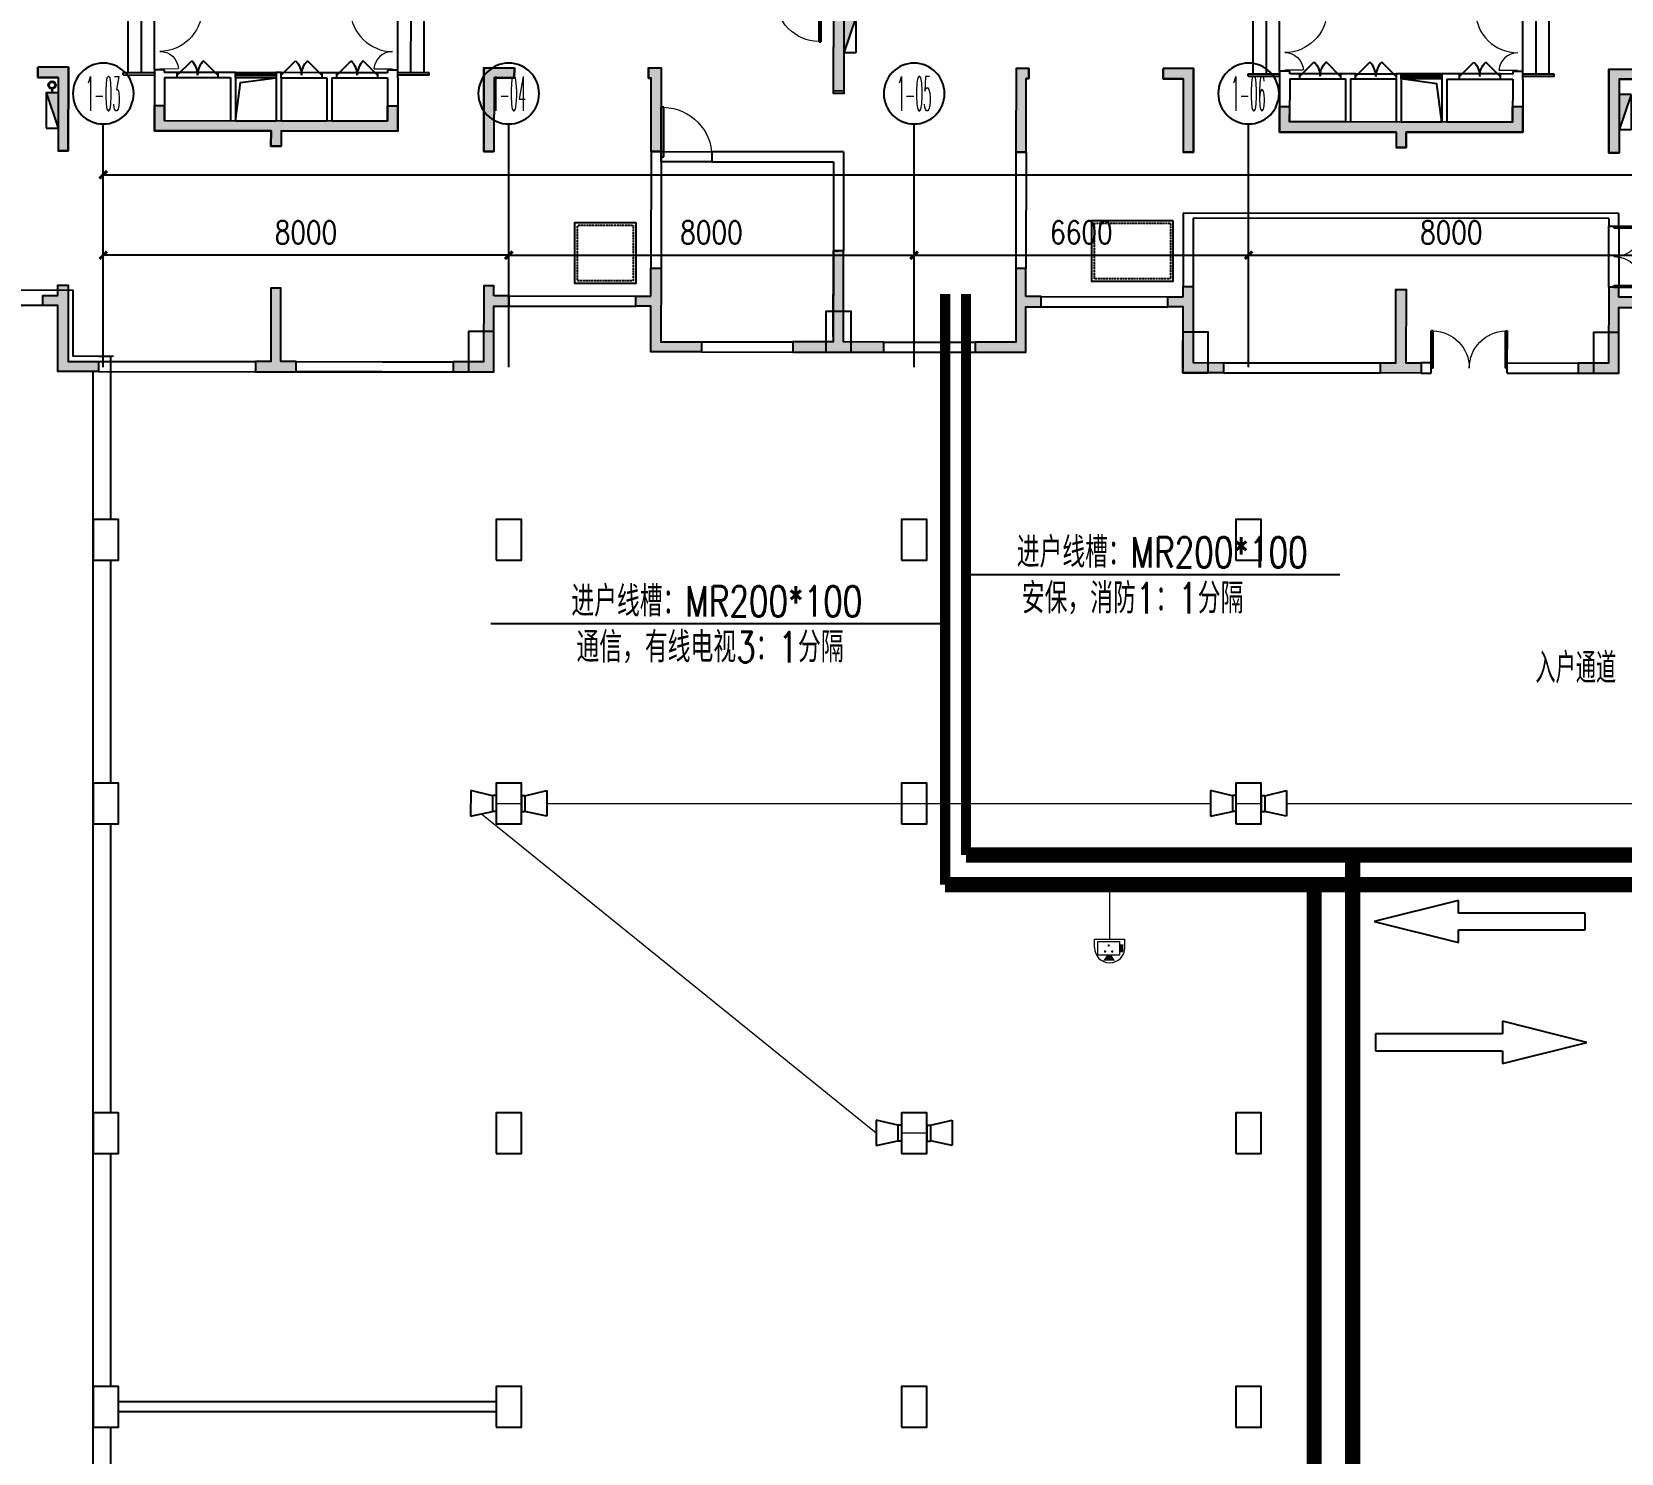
# Model space of a CAD drawing. Extents: x -781653 to 929899, y -295171 to 30012.
# Drawn here: x 198943 to 230306, y -150619 to -122583 of the extents above; entities that cross this region are included whole.
import ezdxf
from ezdxf.enums import TextEntityAlignment as Align

# ---------------------------------------------------------------- set-up
doc = ezdxf.new("R2010")
doc.units = 0
doc.header["$LTSCALE"] = 10
doc.header["$MEASUREMENT"] = 0
for name, pattern in [('BORDER', [1.75, 0.5, -0.25, 0.5, -0.25, 0, -0.25]), ('CENTER', [2, 1.25, -0.25, 0.25, -0.25]), ('DASH', [0.35, 0.25, -0.1]), ('DASHED', [0.75, 0.5, -0.25])]:
    doc.linetypes.add(name, pattern=pattern)
doc.layers.get('0').update_dxf_attribs({"linetype": 'CONTINUOUS'})
doc.layers.get('Defpoints').update_dxf_attribs({"linetype": 'CONTINUOUS'})
for name, color, linetype in [('AXIS', 3, 'CONTINUOUS'), ('AXIS_TEXT', 7, 'CONTINUOUS'), ('COLUMN', 1, 'CONTINUOUS'), ('DOTE', 8, 'CENTER'), ('JPS-X', 1, 'BORDER'), ('JPS-XHS', 7, 'CONTINUOUS'), ('LVTRY', 6, 'CONTINUOUS'), ('PUB_DIM', 3, 'CONTINUOUS'), ('RD-equip', 3, 'CONTINUOUS'), ('RD-text', 4, 'CONTINUOUS'), ('solid', 252, 'CONTINUOUS'), ('STAIR', 9, 'CONTINUOUS'), ('TEXT', 7, 'CONTINUOUS'), ('wall', 8, 'CONTINUOUS'), ('wall-jg', 7, 'CONTINUOUS'), ('WINDOW', 4, 'CONTINUOUS'), ('结构墙', 1, 'CONTINUOUS'), ('行车方向', 4, 'CONTINUOUS'), ('行车线', 207, 'CONTINUOUS')]:
    doc.layers.add(name, color=color, linetype=linetype)
doc.layers.add('RD-line', color=2, linetype='CONTINUOUS', lineweight=0)
doc.layers.get('DOTE').off()
doc.styles.add('_TCH_AXIS', font='COMPLEX', dxfattribs={"bigfont": 'GBCBIG'})
doc.styles.add('_TEL_DIM', font='SIMPLEX', dxfattribs={"width": 0.8, "height": 3.5, "bigfont": 'HZTXT'})
doc.styles.add('COMPLEX', font='COMPLEX')
doc.styles.add('DIM_FONT', font='SIMPLEX', dxfattribs={"width": 0.8, "bigfont": 'HZTXT'})
doc.styles.add('FS2', font='tjromans.shx', dxfattribs={"width": 0.8, "bigfont": 'tjhztxt.shx'})
doc.linetypes.add('BRA', pattern='A,2.8,-0.1,["B",_TEL_DIM,S=0.07,R=0,X=0,Y=-0.12],-0.25', length=3.15)
doc.dimstyles.new('DIMN300', dxfattribs={"dimscale": 3, "dimtxt": 300, "dimasz": 100, "dimexe": 250, "dimexo": 300, "dimgap": 150, "dimtad": 1, "dimdec": 0, "dimzin": 0, "dimdsep": 46, "dimtxsty": 'DIM_FONT', "dimblk": 'ARCHTICK', "dimcen": 0.09, "dimclrt": 7, "dimazin": 2, "dimtfac": 1, "dimtdec": 0, "dimtix": 1, "dimtmove": 2, "dimatfit": 3, "dimfxl": 0, "dimtolj": 1, "dimtzin": 0, "dimarcsym": 0})

# ---------------------------------------------------------------- blocks, each defined once
blk = doc.blocks.new('DXHS')
at = {"layer": 'JPS-XHS'}
blk.add_hatch(color=256, dxfattribs=at).paths.add_polyline_path([(-350, 240), (-350, 0), (350, 0)])
at = {"layer": 'JPS-XHS', "linetype": 'Continuous'}
for p, q in [((-350, 240), (-350, 0)), ((-350, 240), (350, 240)), ((-350, 0), (350, 0)), ((350, 240), (350, 0))]:
    blk.add_line(p, q, dxfattribs=at)
at = {"layer": 'JPS-XHS'}
blk.add_line((-350, 240), (350, 0), dxfattribs=at)
blk = doc.blocks.new('FF')
at = {"linetype": 'Continuous'}
for radius in [75, 60]:
    blk.add_circle((0, 0), radius, dxfattribs=at)
blk = doc.blocks.new('$DorLib2D$00000116')
at = {"color": 0}
for p, q in [((-0.5, 0), (-0.146, 0.354)), ((0.5, 0), (0.146, 0.354))]:
    blk.add_line(p, q, dxfattribs=at)
for centre, start, end in [((-0.5, 0), 0, 45), ((0.5, 0), 135, 180)]:
    blk.add_arc(centre, 0.5, start, end, dxfattribs=at)
blk = doc.blocks.new('$WINLIB2D$00000001')
for p, q in [((-0.5, 0.5), (0.5, 0.5)), ((-0.5, 0.5), (-0.5, -0.5)), ((0.5, -0.5), (0.5, 0.5)), ((0.5, 0.167), (-0.5, 0.167)), ((0.5, -0.167), (-0.5, -0.167)), ((-0.5, -0.5), (0.5, -0.5))]:
    blk.add_line(p, q)
blk = doc.blocks.new('$DorLib2D$00000002')
for p, q in [((-0.5, 0), (-0.5, 0.4875)), ((-0.475, 0.4875), (-0.5, 0.4875)), ((-0.475, 0), (-0.475, 0.4875)), ((0.475, 0), (0.475, 0.4875)), ((0.475, 0.4875), (0.5, 0.4875)), ((0.5, 0), (0.5, 0.4875)), ((-0.5, 0), (-0.475, 0)), ((0.5, 0), (0.475, 0))]:
    blk.add_line(p, q)
at = {"lineweight": 13}
for centre, start, end in [((-0.4875, 0), 0, 88.53072), ((0.4875, 0), 91.46928, 180)]:
    blk.add_arc(centre, 0.4875, start, end, dxfattribs=at)
blk = doc.blocks.new('$DorLib2D$00000025')
at = {"const_width": 0.02}
for points in [[(0.481, -0.001), (0.481, 0.691)], [(-0.481, 0.001), (-0.481, 0.308)]]:
    blk.add_lwpolyline(points, dxfattribs=at)
at = {"lineweight": 13}
for centre, radius, start, end in [((0.505, -0.002), 0.699, 91.9397, 179.7238), ((-0.501, 0.003), 0.307, 359.7899, 85.7508)]:
    blk.add_arc(centre, radius, start, end, dxfattribs=at)
blk = doc.blocks.new('$DorLib2D$00000001')
for p, q in [((0.45, 0.975), (0.5, 0.975)), ((0.45, 0), (0.45, 0.975)), ((0.5, 0), (0.5, 0.975)), ((0.5, 0), (0.45, 0))]:
    blk.add_line(p, q)
at = {"lineweight": 13}
blk.add_arc((0.475, 0), 0.975, 91.4693, 180, dxfattribs=at)
blk = doc.blocks.new('A$C6717307E')
at = {"layer": 'solid'}
for points in [[(21950, 7850), (22650, 7850), (22650, 7650), (22400, 7650), (22400, 5900), (22200, 5900), (22200, 7650), (21950, 7650)], [(6900, 6150), (6900, 4700), (7100, 4700), (7100, 6350), (6500, 6350), (6500, 6150)], [(15300, 4700), (15500, 4700), (15500, 6150), (15900, 6150), (15900, 6350), (15300, 6350)], [(18800, 6350), (18550, 6350), (18550, 6150), (18600, 6150), (18600, 4700), (18800, 4700)], [(25800, 4700), (26000, 4700), (26000, 6150), (26050, 6150), (26050, 6350), (25800, 6350)], [(29300, 6350), (28700, 6350), (28700, 6150), (29100, 6150), (29100, 4700), (29300, 4700)], [(37700, 6150), (38100, 6150), (38100, 6350), (37500, 6350), (37500, 4700), (37700, 4700)], [(9000, 5300), (9000, 5600), (8800, 5600), (8800, 5100), (11100, 5100), (11100, 4800), (11300, 4800), (11300, 5100), (13600, 5100), (13600, 5600), (13400, 5600), (13400, 5300)], [(31200, 5300), (31200, 5600), (31000, 5600), (31000, 5100), (33300, 5100), (33300, 4800), (33500, 4800), (33500, 5100), (35800, 5100), (35800, 5600), (35600, 5600), (35600, 5300)]]:
    blk.add_hatch(color=8, dxfattribs=at).paths.add_polyline_path(points)
at = {"layer": 'JPS-X', "color": 8, "const_width": 50}
blk.add_lwpolyline([(6780, 5925), (6780, 5850)], dxfattribs=at)
at = {"layer": 'LVTRY', "color": 8}
for points in [[(10400, 5300), (10498, 6056), (11200, 6150)], [(34200, 5300), (34102, 6056), (33400, 6150)]]:
    blk.add_lwpolyline(points, dxfattribs=at)
at = {"layer": 'STAIR', "color": 8}
for p, q in [((8280, 6250), (8280, 7500)), ((8540, 6250), (8540, 7500)), ((8800, 6300), (8800, 7500)), ((13600, 6300), (13600, 7500)), ((13860, 6250), (13860, 7500)), ((14120, 6250), (14120, 7500)), ((30480, 6250), (30480, 7500)), ((30740, 6250), (30740, 7500)), ((31000, 6300), (31000, 7500)), ((35800, 6300), (35800, 7500)), ((36060, 6250), (36060, 7500)), ((36320, 6250), (36320, 7500)), ((8180, 6250), (8800, 6250)), ((8180, 6200), (8180, 6250)), ((8180, 6200), (8800, 6200)), ((10050, 6250), (9250, 6250)), ((9250, 6150), (10050, 6150)), ((12100, 6250), (11300, 6250)), ((11300, 6150), (12100, 6150)), ((13200, 6250), (12400, 6250)), ((12400, 6150), (13200, 6150)), ((14220, 6250), (13600, 6250)), ((14220, 6200), (13600, 6200)), ((14220, 6200), (14220, 6250)), ((30380, 6250), (31000, 6250)), ((30380, 6200), (30380, 6250)), ((30380, 6200), (31000, 6200)), ((32200, 6250), (31400, 6250)), ((31400, 6150), (32200, 6150)), ((32500, 6250), (33300, 6250)), ((32500, 6150), (33300, 6150)), ((35350, 6250), (34550, 6250)), ((34550, 6150), (35350, 6150)), ((36420, 6250), (35800, 6250)), ((36420, 6200), (35800, 6200)), ((36420, 6200), (36420, 6250)), ((18800, 4700), (19800, 4700)), ((19800, 4500), (18800, 4500)), ((37500, 2050), (37500, 3250)), ((37700, 3250), (37700, 2050))]:
    blk.add_line(p, q, dxfattribs=at)
for points in [[(18300, 3300), (18300, 2100), (17100, 2100), (17100, 3300)], [(28900, 3350), (28900, 2150), (27300, 2150), (27300, 3350)]]:
    blk.add_lwpolyline(points, close=True, dxfattribs=at)
at = {"layer": 'STAIR', "color": 8, "linetype": 'DASH'}
for points in [[(18250, 3250), (18250, 2150), (17150, 2150), (17150, 3250)], [(28850, 3300), (28850, 2200), (27350, 2200), (27350, 3300)]]:
    blk.add_lwpolyline(points, close=True, dxfattribs=at)
at = {"layer": 'wall', "color": 8}
for p, q in [((9000, 6300), (8800, 6300)), ((8800, 6300), (8800, 6150)), ((9000, 6250), (9000, 6300)), ((13600, 6300), (13400, 6300)), ((13400, 6300), (13400, 6250)), ((13600, 6150), (13600, 6300)), ((31200, 6300), (31000, 6300)), ((31000, 6300), (31000, 6150)), ((31200, 6250), (31200, 6300)), ((35800, 6300), (35600, 6300)), ((35600, 6300), (35600, 6250)), ((35800, 6150), (35800, 6300)), ((8800, 6150), (8800, 5100)), ((9250, 6250), (9000, 6250)), ((9000, 6150), (9000, 5300)), ((9000, 6150), (9250, 6150)), ((9250, 6150), (9250, 6250)), ((10400, 6250), (10050, 6250)), ((10050, 6250), (10050, 6150)), ((10050, 6150), (10300, 6150)), ((10300, 6150), (10300, 5300)), ((10400, 6150), (10400, 6250)), ((10400, 6150), (10400, 5300)), ((11300, 6250), (11200, 6250)), ((11200, 6250), (11200, 6150)), ((11200, 6150), (11200, 5300)), ((11300, 6150), (11300, 6250)), ((11300, 6150), (11300, 5300)), ((12300, 6250), (12100, 6250)), ((12100, 6250), (12100, 6150)), ((12100, 6150), (12200, 6150)), ((12200, 6150), (12200, 5300)), ((12400, 6250), (12300, 6250)), ((12300, 6150), (12300, 5300)), ((12300, 6150), (12400, 6150)), ((12400, 6150), (12400, 6250)), ((13400, 6250), (13200, 6250)), ((13200, 6250), (13200, 6150)), ((13200, 6150), (13400, 6150)), ((13400, 6150), (13400, 5300)), ((13600, 6150), (13600, 5100)), ((31000, 6150), (31000, 5100)), ((31400, 6250), (31200, 6250)), ((31200, 6150), (31400, 6150)), ((31200, 6150), (31200, 5300)), ((31400, 6150), (31400, 6250)), ((32300, 6250), (32200, 6250)), ((32200, 6250), (32200, 6150)), ((32200, 6150), (32300, 6150)), ((32500, 6250), (32300, 6250)), ((32300, 6150), (32300, 5300)), ((32400, 6150), (32400, 5300)), ((32400, 6150), (32500, 6150)), ((32500, 6150), (32500, 6250)), ((33400, 6250), (33300, 6250)), ((33300, 6250), (33300, 6150)), ((33300, 6150), (33300, 5300)), ((33400, 6150), (33400, 6250)), ((33400, 6150), (33400, 5300)), ((34550, 6250), (34200, 6250)), ((34200, 6250), (34200, 6150)), ((34200, 6150), (34200, 5300)), ((34300, 6150), (34550, 6150)), ((34300, 6150), (34300, 5300)), ((34550, 6150), (34550, 6250)), ((35600, 6250), (35350, 6250)), ((35350, 6250), (35350, 6150)), ((35350, 6150), (35600, 6150)), ((35600, 6150), (35600, 5300)), ((35800, 6150), (35800, 5100)), ((8800, 5100), (10400, 5100)), ((9000, 5300), (10300, 5300)), ((10400, 5300), (11200, 5300)), ((10400, 5100), (11100, 5100)), ((11100, 5100), (11100, 4800)), ((11200, 5300), (11200, 5300)), ((11300, 5300), (12200, 5300)), ((11300, 5100), (12300, 5100)), ((11300, 5100), (11300, 4800)), ((11300, 5100), (11300, 5100)), ((12300, 5300), (13400, 5300)), ((12300, 5100), (13600, 5100)), ((32300, 5100), (31000, 5100)), ((32300, 5300), (31200, 5300)), ((33300, 5100), (32300, 5100)), ((33300, 5300), (32400, 5300)), ((33300, 5100), (33300, 4800)), ((33300, 5100), (33300, 5100)), ((34200, 5300), (33400, 5300)), ((33400, 5300), (33400, 5300)), ((34200, 5100), (33500, 5100)), ((33500, 5100), (33500, 4800)), ((35800, 5100), (34200, 5100)), ((35600, 5300), (34300, 5300)), ((11300, 4800), (11100, 4800)), ((33500, 4800), (33300, 4800)), ((18600, 4700), (18600, 2400)), ((18800, 4700), (18600, 4700)), ((18800, 4700), (18800, 2400)), ((18800, 4500), (18800, 4700)), ((22400, 4700), (19800, 4700)), ((19800, 4700), (19800, 4500)), ((19800, 4500), (22200, 4500)), ((22200, 4500), (22200, 2750)), ((22400, 4700), (22400, 2750)), ((25800, 4700), (25800, 2400)), ((26000, 4700), (25800, 4700)), ((26000, 4700), (26000, 2400)), ((37700, 3500), (29100, 3500)), ((29100, 3500), (29100, 2050)), ((37700, 3250), (37700, 3500)), ((37500, 3400), (29300, 3400)), ((29300, 3400), (29300, 2050)), ((37500, 3400), (37500, 3250)), ((37500, 3250), (37700, 3250)), ((22400, 2750), (22200, 2750))]:
    blk.add_line(p, q, dxfattribs=at)
at = {"layer": 'wall-jg', "color": 8}
for p, q in [((7100, 6350), (6500, 6350)), ((6500, 6150), (6500, 6350)), ((7100, 6350), (7100, 4700)), ((15300, 6350), (15900, 6350)), ((15300, 6350), (15300, 4700)), ((15900, 6150), (15900, 6350)), ((18550, 6350), (18800, 6350)), ((18550, 6350), (18550, 6150)), ((18800, 6350), (18800, 4700)), ((25800, 6350), (25800, 4700)), ((26050, 6350), (25800, 6350)), ((26050, 6350), (26050, 6150)), ((28700, 6150), (28700, 6350)), ((29300, 6350), (28700, 6350)), ((29300, 6350), (29300, 4700)), ((37500, 6350), (37500, 4700)), ((37500, 6350), (38100, 6350)), ((6900, 6150), (6500, 6150)), ((6900, 6150), (6900, 4700)), ((15500, 6150), (15500, 4700)), ((15500, 6150), (15900, 6150)), ((18550, 6150), (18600, 6150)), ((18600, 4700), (18600, 6150)), ((26050, 6150), (26000, 6150)), ((26000, 4700), (26000, 6150)), ((29100, 6150), (28700, 6150)), ((29100, 6150), (29100, 4700)), ((37700, 6150), (38100, 6150)), ((37700, 6150), (37700, 4700)), ((8800, 5600), (9000, 5600)), ((8800, 5100), (8800, 5600)), ((9000, 5300), (9000, 5600)), ((13400, 5600), (13600, 5600)), ((13400, 5300), (13400, 5600)), ((13600, 5100), (13600, 5600)), ((31200, 5600), (31000, 5600)), ((31000, 5100), (31000, 5600)), ((31200, 5300), (31200, 5600)), ((35600, 5300), (35600, 5600)), ((35800, 5600), (35600, 5600)), ((35800, 5100), (35800, 5600)), ((11100, 5100), (8800, 5100)), ((9000, 5300), (13400, 5300)), ((11100, 5100), (11100, 4800)), ((11300, 5100), (11300, 4800)), ((11300, 5100), (13600, 5100)), ((33300, 5100), (31000, 5100)), ((35600, 5300), (31200, 5300)), ((33300, 5100), (33300, 4800)), ((33500, 5100), (33500, 4800)), ((33500, 5100), (35800, 5100)), ((11100, 4800), (11300, 4800)), ((33500, 4800), (33300, 4800)), ((7100, 4700), (6900, 4700)), ((15300, 4700), (15500, 4700)), ((18600, 4700), (18800, 4700)), ((26000, 4700), (25800, 4700)), ((29300, 4700), (29100, 4700)), ((37500, 4700), (37700, 4700)), ((22200, 2750), (22300, 2750)), ((22200, 1050), (22200, 2750)), ((22400, 2750), (22300, 2750)), ((22400, 1050), (22400, 2750))]:
    blk.add_line(p, q, dxfattribs=at)
blk.add_lwpolyline([(21950, 7850), (22650, 7850), (22650, 7650), (22400, 7650), (22400, 5900), (22200, 5900), (22200, 7650), (21950, 7650), (21950, 7850)], dxfattribs=at)
at = {"layer": 'JPS-X', "color": 8, "rotation": 270}
blk.add_blockref('FF', (6780, 6000), dxfattribs=at)
at = {"layer": 'JPS-XHS', "color": 8, "rotation": 270}
for p in [(22400, 7000), (37700, 5500)]:
    blk.add_blockref('DXHS', p, dxfattribs=at)
at = {"layer": 'JPS-XHS', "color": 8, "xscale": -1, "rotation": 90}
blk.add_blockref('DXHS', (6900, 5500), dxfattribs=at)
at = {"layer": 'WINDOW', "color": 8}
for name, p, xscale, yscale, zscale, rotation in [('$DorLib2D$00000001', (21500, 7750), -899.9999999999797, 900, -900, 179.9885408439812), ('$DorLib2D$00000025', (8900, 6900), -1199.999999999999, 1199.999999999999, -1200, 270), ('$DorLib2D$00000025', (13500, 6900), 1199.999999999999, 1199.999999999999, -1200, 90), ('$DorLib2D$00000025', (31100, 6900), -1199.999999999999, 1199.999999999999, -1200, 270), ('$DorLib2D$00000025', (35700, 6900), 1199.999999999999, 1199.999999999999, -1200, 90), ('$DorLib2D$00000116', (9650, 6200), 800, 800, 800, 359.9999999999974), ('$DorLib2D$00000116', (34950, 6200), -799.9999999999999, 799.9999999999999, 800, 2.086443871040067e-12), ('$WINLIB2D$00000001', (10800, 6200), -799.9999999999999, 99.99999999999999, 800, 179.9999999999999), ('$WINLIB2D$00000001', (33800, 6200), 799.9999999999999, 99.99999999999999, 800, 179.9999999999999), ('$DorLib2D$00000002', (37600, 2650), -1199.999999999999, 1199.999999999999, -1200, 270)]:
    blk.add_blockref(name, p, dxfattribs=dict(at, xscale=xscale, yscale=yscale, zscale=zscale, rotation=rotation))
for name, p, xscale, yscale, zscale in [('$DorLib2D$00000116', (11700, 6200), -799.9999999999999, 799.9999999999999, -800), ('$DorLib2D$00000116', (12800, 6200), 799.9999999999999, 799.9999999999999, 800), ('$DorLib2D$00000116', (31800, 6200), -799.9999999999999, 799.9999999999999, 800), ('$DorLib2D$00000116', (32900, 6200), 799.9999999999999, 799.9999999999999, -800), ('$DorLib2D$00000001', (19300, 4600), -1000.000000000001, 1000.000000000001, -1000)]:
    blk.add_blockref(name, p, dxfattribs=dict(at, xscale=xscale, yscale=yscale, zscale=zscale))
blk = doc.blocks.new('A$C3EFE3735')
at = {"layer": 'solid'}
h = blk.add_hatch(color=256, dxfattribs=at)
h.paths.add_polyline_path([(22300, 7500), (21950, 7500), (21950, 7400), (22300, 7400)])
h.paths.add_polyline_path([(22650, 7500), (22300, 7500), (22300, 7400), (22650, 7400)])
h.paths.add_polyline_path([(22650, 7400), (22300, 7400), (22300, 5900), (22400, 5900), (22400, 7300), (22650, 7300)])
h.paths.add_polyline_path([(22300, 7400), (21950, 7400), (21950, 7300), (22200, 7300), (22200, 5900), (22300, 5900)])
h.paths.add_polyline_path([(22400, 5900), (22300, 5900), (22300, 5500), (22400, 5500)])
h.paths.add_polyline_path([(22300, 5900), (22200, 5900), (22200, 5500), (22300, 5500)])
for points in [[(6900, 5800), (6900, 4350), (7100, 4350), (7100, 6000), (6500, 6000), (6500, 5800)], [(15300, 4350), (15500, 4350), (15500, 5800), (15900, 5800), (15900, 6000), (15300, 6000)], [(18800, 6000), (18550, 6000), (18550, 5800), (18600, 5800), (18600, 4350), (18800, 4350)], [(25800, 6000), (26050, 6000), (26050, 5800), (26000, 5800), (26000, 4350), (25800, 4350)], [(29300, 4350), (29100, 4350), (29100, 5800), (28700, 5800), (28700, 6000), (29300, 6000)], [(37700, 5800), (37700, 4350), (37500, 4350), (37500, 6000), (38100, 6000), (38100, 5800)], [(9000, 4950), (9000, 5250), (8800, 5250), (8800, 4750), (11100, 4750), (11100, 4450), (11300, 4450), (11300, 4750), (13600, 4750), (13600, 5250), (13400, 5250), (13400, 4950)], [(35600, 4950), (35600, 5250), (35800, 5250), (35800, 4750), (33500, 4750), (33500, 4450), (33300, 4450), (33300, 4750), (31000, 4750), (31000, 5250), (31200, 5250), (31200, 4950)], [(22400, 600), (23200, 600), (23200, 400), (21400, 400), (21400, 600), (22200, 600), (22200, 2400), (22400, 2400)], [(18600, 1300), (18600, 400), (19600, 400), (19600, 600), (18800, 600), (18800, 2050), (18600, 2050), (18600, 1500), (18300, 1500), (18300, 1300)], [(26000, 1300), (26000, 400), (25000, 400), (25000, 600), (25800, 600), (25800, 2050), (26000, 2050), (26000, 1500), (26300, 1500), (26300, 1300)], [(7100, 1700), (6900, 1700), (6900, 1500), (6600, 1500), (6600, 1300), (6900, 1300), (6900, 0), (7700, 0), (7700, 200), (7100, 200)], [(11600, 0), (11600, 200), (11300, 200), (11300, 1650), (11100, 1650), (11100, 200), (10800, 200), (10800, 0)], [(15300, 200), (14700, 200), (14700, 0), (15500, 0), (15500, 1300), (15800, 1300), (15800, 1500), (15500, 1500), (15500, 1700), (15300, 1700)], [(29300, 200), (29900, 200), (29900, 0), (29100, 0), (29100, 1300), (28800, 1300), (28800, 1500), (29100, 1500), (29100, 1700), (29300, 1700)], [(33000, 0), (33000, 200), (33300, 200), (33300, 1650), (33500, 1650), (33500, 200), (33800, 200), (33800, 0)], [(37500, 1700), (37700, 1700), (37700, 1500), (38000, 1500), (38000, 1300), (37700, 1300), (37700, 0), (36900, 0), (36900, 200), (37500, 200)]]:
    blk.add_hatch(color=256, dxfattribs=at).paths.add_polyline_path(points)
at = {"layer": 'wall-jg'}
for points in [[(21950, 7500), (22650, 7500), (22650, 7300), (22400, 7300), (22400, 5500), (22200, 5500), (22200, 7300), (21950, 7300), (21950, 7500)], [(18800, 4350), (18600, 4350), (18600, 5800), (18550, 5800), (18550, 6000), (18800, 6000), (18800, 4350)], [(25800, 4350), (26000, 4350), (26000, 5800), (26050, 5800), (26050, 6000), (25800, 6000), (25800, 4350)], [(13400, 5250), (13600, 5250), (13600, 4750), (11300, 4750), (11300, 4450), (11100, 4450), (11100, 4750), (8800, 4750), (8800, 5250), (9000, 5250), (9000, 4950), (13400, 4950), (13400, 5250)], [(31200, 5250), (31000, 5250), (31000, 4750), (33300, 4750), (33300, 4450), (33500, 4450), (33500, 4750), (35800, 4750), (35800, 5250), (35600, 5250), (35600, 4950), (31200, 4950), (31200, 5250)], [(18600, 1500), (18600, 2050), (18800, 2050), (18800, 600), (19600, 600), (19600, 400), (18600, 400), (18600, 1300), (18300, 1300), (18300, 1500), (18600, 1500)], [(26000, 1500), (26000, 2050), (25800, 2050), (25800, 600), (25000, 600), (25000, 400), (26000, 400), (26000, 1300), (26300, 1300), (26300, 1500), (26000, 1500)], [(6900, 1500), (6900, 1700), (7100, 1700), (7100, 200), (7700, 200), (7700, 0), (6900, 0), (6900, 1300), (6600, 1300), (6600, 1500), (6900, 1500)], [(11600, 200), (11300, 200), (11300, 1650), (11100, 1650), (11100, 200), (10800, 200), (10800, 0), (11600, 0), (11600, 200)], [(15500, 1500), (15500, 1700), (15300, 1700), (15300, 200), (14700, 200), (14700, 0), (15500, 0), (15500, 1300), (15800, 1300), (15800, 1500), (15500, 1500)], [(29100, 1500), (29100, 1700), (29300, 1700), (29300, 200), (29900, 200), (29900, 0), (29100, 0), (29100, 1300), (28800, 1300), (28800, 1500), (29100, 1500)], [(33000, 200), (33300, 200), (33300, 1650), (33500, 1650), (33500, 200), (33800, 200), (33800, 0), (33000, 0), (33000, 200)], [(37700, 1500), (37700, 1700), (37500, 1700), (37500, 200), (36900, 200), (36900, 0), (37700, 0), (37700, 1300), (38000, 1300), (38000, 1500), (37700, 1500)]]:
    blk.add_lwpolyline(points, dxfattribs=at)
for points in [[(6500, 6000), (6500, 5800), (6900, 5800), (6900, 4350), (7100, 4350), (7100, 6000)], [(15900, 6000), (15900, 5800), (15500, 5800), (15500, 4350), (15300, 4350), (15300, 6000)], [(28700, 6000), (28700, 5800), (29100, 5800), (29100, 4350), (29300, 4350), (29300, 6000)], [(38100, 6000), (38100, 5800), (37700, 5800), (37700, 4350), (37500, 4350), (37500, 6000)], [(21400, 600), (21400, 400), (23200, 400), (23200, 600), (22400, 600), (22400, 2400), (22200, 2400), (22200, 600)]]:
    blk.add_lwpolyline(points, close=True, dxfattribs=at)
blk = doc.blocks.new('A$C1C157CE4')
at = {"layer": '行车线', "linetype": 'DASH', "ltscale": 3000}
for points in [[(4167, 2967), (1667, 2967), (1667, 3217), (0, 2800), (1667, 2383), (1667, 2633), (4167, 2633)], [(2531, 833), (2531, 583), (31, 583), (31, 250), (2531, 250), (2531, 0), (4198, 417)]]:
    blk.add_lwpolyline(points, close=True, dxfattribs=at)
blk = doc.blocks.new('A$C0FE76EBE')
at = {"layer": 'COLUMN'}
for points in [[(-212581, 57252), (-212081, 57252), (-212081, 58052), (-212581, 58052)], [(-219632, 56860), (-219132, 56860), (-219132, 57660), (-219632, 57660)], [(-205532, 56845), (-205032, 56845), (-205032, 57645), (-205532, 57645)], [(-197432, 56837), (-196932, 56837), (-196932, 57637), (-197432, 57637)], [(-227037, 53147), (-226537, 53147), (-226537, 53947), (-227037, 53947)], [(-219087, 53147), (-218587, 53147), (-218587, 53947), (-219087, 53947)], [(-211087, 53147), (-210587, 53147), (-210587, 53947), (-211087, 53947)], [(-204487, 53147), (-203987, 53147), (-203987, 53947), (-204487, 53947)], [(-227037, 47947), (-226537, 47947), (-226537, 48747), (-227037, 48747)], [(-219087, 47947), (-218587, 47947), (-218587, 48747), (-219087, 48747)], [(-211087, 47947), (-210587, 47947), (-210587, 48747), (-211087, 48747)], [(-204487, 47947), (-203987, 47947), (-203987, 48747), (-204487, 48747)], [(-227037, 41447), (-226537, 41447), (-226537, 42247), (-227037, 42247)], [(-219087, 41447), (-218587, 41447), (-218587, 42247), (-219087, 42247)], [(-211087, 41447), (-210587, 41447), (-210587, 42247), (-211087, 42247)], [(-204487, 41447), (-203987, 41447), (-203987, 42247), (-204487, 42247)], [(-227037, 36047), (-226537, 36047), (-226537, 36847), (-227037, 36847)], [(-219087, 36047), (-218587, 36047), (-218587, 36847), (-219087, 36847)], [(-211087, 36047), (-210587, 36047), (-210587, 36847), (-211087, 36847)], [(-204487, 36047), (-203987, 36047), (-203987, 36847), (-204487, 36847)]]:
    blk.add_lwpolyline(points, close=True, dxfattribs=at)
at = {"layer": '结构墙'}
blk.add_line((-226932, 57168), (-226687, 57168), dxfattribs=at)
at = {"layer": '结构墙', "linetype": 'ByBlock'}
for p, q in [((-226687, 53947), (-226687, 57168)), ((-227037, 21377), (-227037, 56868)), ((-226687, 48747), (-226687, 53147)), ((-226687, 42247), (-226687, 47947)), ((-226687, 36847), (-226687, 41447)), ((-226687, 31447), (-226687, 36047))]:
    blk.add_line(p, q, dxfattribs=at)
blk = doc.blocks.new('_ArchTick')
at = {"color": 0, "linetype": 'ByBlock', "const_width": 0.4}
blk.add_lwpolyline([(-0.5, -0.5), (0.5, 0.5)], dxfattribs=at)
blk = doc.blocks.new('*D115')
at = {"layer": 'Defpoints', "color": 0}
for p in [(55864, 114956), (47864, 112319), (55864, 112319)]:
    blk.add_point(p, dxfattribs=at)
at = {"layer": 'PUB_DIM', "color": 0, "lineweight": -2}
for p, q in [((47864, 112769), (47864, 115331)), ((55864, 112769), (55864, 115331)), ((47864, 114956), (55864, 114956))]:
    blk.add_line(p, q, dxfattribs=at)
at = {"layer": 'PUB_DIM', "color": 0, "lineweight": -2, "xscale": 150, "yscale": 150, "zscale": 150, "rotation": 180}
blk.add_blockref('_ArchTick', (47864, 114956), dxfattribs=at)
at = {"layer": 'PUB_DIM', "color": 0, "lineweight": -2, "xscale": 150, "yscale": 150, "zscale": 150}
blk.add_blockref('_ArchTick', (55864, 114956), dxfattribs=at)
at = {"layer": 'PUB_DIM', "color": 7, "insert": (51864, 115406), "char_height": 450, "attachment_point": 5, "style": 'DIM_FONT'}
blk.add_mtext('\\A1;8000', dxfattribs=at)
blk = doc.blocks.new('*D116')
at = {"layer": 'Defpoints', "color": 0}
for p in [(47864, 114956), (41264, 112319), (47864, 112319)]:
    blk.add_point(p, dxfattribs=at)
at = {"layer": 'PUB_DIM', "color": 0, "lineweight": -2}
for p, q in [((41264, 112769), (41264, 115331)), ((47864, 112769), (47864, 115331)), ((41264, 114956), (47864, 114956))]:
    blk.add_line(p, q, dxfattribs=at)
at = {"layer": 'PUB_DIM', "color": 0, "lineweight": -2, "xscale": 150, "yscale": 150, "zscale": 150, "rotation": 180}
blk.add_blockref('_ArchTick', (41264, 114956), dxfattribs=at)
at = {"layer": 'PUB_DIM', "color": 0, "lineweight": -2, "xscale": 150, "yscale": 150, "zscale": 150}
blk.add_blockref('_ArchTick', (47864, 114956), dxfattribs=at)
at = {"layer": 'PUB_DIM', "color": 7, "insert": (44564, 115406), "char_height": 450, "attachment_point": 5, "style": 'DIM_FONT'}
blk.add_mtext('\\A1;6600', dxfattribs=at)
blk = doc.blocks.new('*D117')
at = {"layer": 'Defpoints', "color": 0}
for p in [(41264, 114956), (33264, 112319), (41264, 112319)]:
    blk.add_point(p, dxfattribs=at)
at = {"layer": 'PUB_DIM', "color": 0, "lineweight": -2}
for p, q in [((33264, 112769), (33264, 115331)), ((41264, 112769), (41264, 115331)), ((33264, 114956), (41264, 114956))]:
    blk.add_line(p, q, dxfattribs=at)
at = {"layer": 'PUB_DIM', "color": 0, "lineweight": -2, "xscale": 150, "yscale": 150, "zscale": 150, "rotation": 180}
blk.add_blockref('_ArchTick', (33264, 114956), dxfattribs=at)
at = {"layer": 'PUB_DIM', "color": 0, "lineweight": -2, "xscale": 150, "yscale": 150, "zscale": 150}
blk.add_blockref('_ArchTick', (41264, 114956), dxfattribs=at)
at = {"layer": 'PUB_DIM', "color": 7, "insert": (37264, 115406), "char_height": 450, "attachment_point": 5, "style": 'DIM_FONT'}
blk.add_mtext('\\A1;8000', dxfattribs=at)
blk = doc.blocks.new('*D118')
at = {"layer": 'Defpoints', "color": 0}
for p in [(295364, 116544), (25264, 112319), (295364, 112296)]:
    blk.add_point(p, dxfattribs=at)
at = {"layer": 'PUB_DIM', "color": 0, "lineweight": -2}
for p, q in [((25264, 112769), (25264, 116919)), ((295364, 112746), (295364, 116919)), ((25264, 116544), (295364, 116544))]:
    blk.add_line(p, q, dxfattribs=at)
at = {"layer": 'PUB_DIM', "color": 0, "lineweight": -2, "xscale": 150, "yscale": 150, "zscale": 150, "rotation": 180}
blk.add_blockref('_ArchTick', (25264, 116544), dxfattribs=at)
at = {"layer": 'PUB_DIM', "color": 0, "lineweight": -2, "xscale": 150, "yscale": 150, "zscale": 150}
blk.add_blockref('_ArchTick', (295364, 116544), dxfattribs=at)
at = {"layer": 'PUB_DIM', "color": 7, "insert": (160314, 116994), "char_height": 450, "attachment_point": 5, "style": 'DIM_FONT'}
blk.add_mtext('\\A1;270100', dxfattribs=at)
blk = doc.blocks.new('*D163')
at = {"layer": 'Defpoints', "color": 0}
for p in [(25264, 114956), (25264, 112296), (33264, 112296)]:
    blk.add_point(p, dxfattribs=at)
at = {"layer": 'PUB_DIM', "color": 0, "lineweight": -2}
for p, q in [((25264, 112746), (25264, 115331)), ((33264, 112746), (33264, 115331)), ((33264, 114956), (25264, 114956))]:
    blk.add_line(p, q, dxfattribs=at)
at = {"layer": 'PUB_DIM', "color": 0, "lineweight": -2, "xscale": 150, "yscale": 150, "zscale": 150, "rotation": 180}
blk.add_blockref('_ArchTick', (25264, 114956), dxfattribs=at)
at = {"layer": 'PUB_DIM', "color": 0, "lineweight": -2, "xscale": 150, "yscale": 150, "zscale": 150}
blk.add_blockref('_ArchTick', (33264, 114956), dxfattribs=at)
at = {"layer": 'PUB_DIM', "color": 7, "insert": (29264, 115406), "char_height": 450, "attachment_point": 5, "style": 'DIM_FONT'}
blk.add_mtext('\\A1;8000', dxfattribs=at)
blk = doc.blocks.new('_AXISO')
blk.add_circle((0, 0), 0.5)
at = {"layer": 'AXIS_TEXT', "style": 'COMPLEX', "width": 1.041667}
blk.add_attdef('A', text='', height=0.56, dxfattribs=at).set_placement((-0.25, -0.28), (0.25, -0.28), align=Align.FIT)
blk = doc.blocks.new('PCY07')
at = {"color": 0, "lineweight": -2}
for p, q in [((-321, 0), (-321, 182)), ((-321, 182), (321, 182)), ((-249, -161), (-249, 129)), ((-249, 129), (205, 129)), ((205, 129), (205, -161)), ((321, 0), (321, 182)), ((205, -161), (-249, -161))]:
    blk.add_line(p, q, dxfattribs=at)
at = {"color": 0, "lineweight": -2, "const_width": 25}
for points in [[(-34, 48, 1), (-9, 48, 1)], [(-111, -81, 1), (-86, -81, 1)], [(67, -81, -1), (42, -81, -1)]]:
    blk.add_lwpolyline(points, format="xyb", close=True, dxfattribs=at)
at = {"color": 0, "lineweight": -2, "const_width": 80}
blk.add_lwpolyline([(245, 69), (245, -100)], dxfattribs=at)
at = {"color": 0, "lineweight": -2}
blk.add_lwpolyline([(-12, -162, 100, 250, 0), (-12, -272, 250, 250, 0)], format="xyseb", dxfattribs=at)
blk.add_arc((0, 0), 321, 180, 0, dxfattribs=at)
blk = doc.blocks.new('adasdasdasd')
at = {"layer": 'RD-equip'}
for p, q in [((-151, 430), (-251, 0)), ((-154, 500), (-154, 430)), ((-154, 500), (159, 500)), ((-154, 430), (159, 430)), ((251, 0), (158, 430)), ((159, 500), (159, 430)), ((-251, 0), (251, 0))]:
    blk.add_line(p, q, dxfattribs=at)
blk = doc.blocks.new('A$C35934B5C')
at = {"layer": 'AXIS'}
for p, q in [((25264.2, 112746.4), (25264.2, 117544.5)), ((33264.2, 112746.4), (33264.2, 117544.5)), ((41264.2, 112746.4), (41264.2, 117544.5)), ((47864.2, 112746.4), (47864.2, 117544.5))]:
    blk.add_line(p, q, dxfattribs=at)
ref = blk.add_blockref('_AXISO', (25264.2, 118144.5), dxfattribs=dict(at, xscale=-1200, yscale=1200, zscale=1200, rotation=180))
ref.add_attrib('A', '1-03', dxfattribs={"layer": 'AXIS_TEXT', "linetype": 'ByBlock', "height": 678.82, "style": '_TCH_AXIS', "width": 0.28}).set_placement((24924.8, 117805.1), (25603.6, 117805.1), align=Align.FIT)
ref = blk.add_blockref('_AXISO', (33264.2, 118144.5), dxfattribs=dict(at, xscale=-1200, yscale=1200, zscale=1200, rotation=180))
ref.add_attrib('A', '1-04', dxfattribs={"layer": 'AXIS_TEXT', "linetype": 'ByBlock', "height": 678.82, "style": '_TCH_AXIS', "width": 0.272727}).set_placement((32924.8, 117805.1), (33603.6, 117805.1), align=Align.FIT)
ref = blk.add_blockref('_AXISO', (41264.2, 118144.5), dxfattribs=dict(at, xscale=-1200, yscale=1200, zscale=1200, rotation=180))
ref.add_attrib('A', '1-05', dxfattribs={"layer": 'AXIS_TEXT', "linetype": 'ByBlock', "height": 678.82, "style": '_TCH_AXIS', "width": 0.28}).set_placement((40924.8, 117805.1), (41603.6, 117805.1), align=Align.FIT)
ref = blk.add_blockref('_AXISO', (47864.2, 118144.5), dxfattribs=dict(at, xscale=-1200, yscale=1200, zscale=1200, rotation=180))
ref.add_attrib('A', '1-06', dxfattribs={"layer": 'AXIS_TEXT', "linetype": 'ByBlock', "height": 678.82, "style": '_TCH_AXIS', "width": 0.28}).set_placement((47524.8, 117805.1), (48203.6, 117805.1), align=Align.FIT)
at = {"layer": 'PUB_DIM'}
for base, p1, p2, picture, middle in [((295364.2, 116543.9), (25264.2, 112318.8), (295364.2, 112296.4), '*D118', (160314.2, 116993.9)), ((25264.2, 114956.2), (33264.2, 112296.4), (25264.2, 112296.4), '*D163', (29264.2, 115406.2))]:
    dim = blk.add_linear_dim(base=base, p1=p1, p2=p2, dimstyle='DIMN300', override={"dimscale": 1.5}, dxfattribs=at)
    dim.commit()
    dim.dimension.update_dxf_attribs({"geometry": picture, "text_midpoint": middle})
for p1, p2, picture, middle in [((33264.2, 112318.8), (41264.2, 112318.8), '*D117', (37264.2, 115406.2)), ((41264.2, 112318.8), (47864.2, 112318.8), '*D116', (44564.2, 115406.2)), ((47864.2, 112318.8), (55864.2, 112318.8), '*D115', (51864.2, 115406.2))]:
    dim = blk.add_aligned_dim(p1=p1, p2=p2, distance=2637.4, dimstyle='DIMN300', override={"dimscale": 1.5}, dxfattribs=at)
    dim.commit()
    dim.dimension.update_dxf_attribs({"geometry": picture, "text_midpoint": middle})

msp = doc.modelspace()

# ---------------------------------------------------------------- linework, layer by layer
at = {"layer": 'RD-line', "linetype": 'BRA', "ltscale": 0.8}
for p, q in [((208103.8, -137805.1), (208603.8, -137805.1)), ((209104, -137805.1), (222203.5, -137805.1)), ((222703.8, -137805.1), (223203.8, -137805.1)), ((223704, -137805.1), (238203.5, -137805.1)), ((207818.4, -138006.6), (215603.5, -144302))]:
    msp.add_line(p, q, dxfattribs=at)
at = {"layer": 'RD-line'}
for p, q in [((220212.9, -140477.3), (220212.9, -139403.3)), ((216103.8, -144301.3), (216603.8, -144300.6))]:
    msp.add_line(p, q, dxfattribs=at)
for points, const_width in [([(216965.4, -139403.3), (216965.4, -127754)], 200), ([(453467.9, -139403.3), (216965.4, -139403.3)], 300), ([(224246.3, -210757.7), (224246.3, -139403.3)], 300)]:
    msp.add_lwpolyline(points, dxfattribs=dict(at, const_width=const_width))
at = {"layer": 'RD-line', "linetype": 'DASHED'}
for points, const_width in [([(217379, -138821.7), (217379, -127754)], 200), ([(453905.7, -138821.7), (217379, -138821.7)], 300), ([(225007.6, -210176.1), (225007.6, -138821.7)], 300)]:
    msp.add_lwpolyline(points, dxfattribs=dict(at, const_width=const_width))
at = {"layer": 'RD-text'}
for p, q in [((217379, -133287.9), (224753.8, -133287.9)), ((208002.3, -134252.8), (216965.4, -134252.8))]:
    msp.add_line(p, q, dxfattribs=at)
at = {"layer": 'wall'}
for p, q in [((208359.9, -127793.6), (210859.9, -127796.3)), ((218859.9, -127805.3), (221359.9, -127808.1)), ((208359.7, -127993.6), (210859.7, -127996.3)), ((218859.7, -128005.3), (221359.7, -128008.1)), ((212158.7, -128897.8), (213958.7, -128899.8)), ((212158.9, -128697.8), (213958.9, -128699.8)), ((215758.9, -128701.8), (217558.9, -128703.8)), ((200258.4, -129084.5), (203358.4, -129088)), ((205858.4, -129090.8), (207258.4, -129092.3)), ((215758.7, -128901.8), (217558.7, -128903.8)), ((222458.4, -129109.3), (225558.4, -129112.7)), ((228058.4, -129115.5), (229458.4, -129117.1)), ((200258.2, -129284.5), (203358.2, -129288)), ((204158.2, -129288.9), (205858.2, -129290.8)), ((205858.2, -129290.8), (207258.2, -129292.3)), ((222458.2, -129309.3), (225558.2, -129312.7)), ((228058.2, -129315.5), (229458.2, -129317.1))]:
    msp.add_line(p, q, dxfattribs=at)
at = {"layer": 'wall', "linetype": 'ByBlock'}
for p, q in [((204158.4, -129088.9), (205858.4, -129090.8)), ((226558.4, -129113.9), (226358.4, -129113.6)), ((226558.2, -129313.9), (226558.4, -129113.9)), ((228058.2, -129315.5), (228058.4, -129115.5)), ((205858.2, -129290.8), (204158.2, -129288.9)), ((226358.2, -129313.6), (226558.2, -129313.9)), ((208103.8, -149605.1), (200653.8, -149605.1)), ((208103.8, -149805.1), (200653.8, -149805.1))]:
    msp.add_line(p, q, dxfattribs=at)
at = {"layer": '结构墙', "linetype": 'ByBlock'}
for points in [[(200153.8, -129284.4), (199458.2, -129283.6), (199459.7, -127983.6), (196359.7, -127980.2), (196358.7, -128880.2), (192558.7, -128875.9), (192566.6, -121775.9)], [(200553.8, -128984.8), (199758.6, -128984), (199760, -127684), (196060, -127679.8), (196059, -128579.8), (192859, -128576.3), (192866.3, -122076.3)]]:
    msp.add_lwpolyline(points, dxfattribs=at)

# ---------------------------------------------------------------- block references
at = {"rotation": 359.9360638265084}
msp.add_blockref('A$C6717307E', (192557.8, -129625.9), dxfattribs=at)
at = {"layer": 'DOTE', "color": 3}
msp.add_blockref('A$C35934B5C', (175089.6, -241945.8), dxfattribs=at)
at = {"layer": 'RD-equip', "rotation": 269.9204302749589}
for p in [(207603.5, -137802), (222203.5, -137802), (215603.5, -144302)]:
    msp.add_blockref('adasdasdasd', p, dxfattribs=at)
at = {"layer": 'RD-equip', "xscale": -1, "rotation": 90.0795697250411}
for p in [(209104, -137802), (223704, -137802), (217104, -144302)]:
    msp.add_blockref('adasdasdasd', p, dxfattribs=at)
at = {"layer": 'RD-equip', "color": 3, "lineweight": 0, "xscale": 0.9345000046305358, "yscale": 0.934500004601432, "zscale": 0.9345000046725}
msp.add_blockref('PCY07', (220212.9, -140647.3), dxfattribs=at)
at = {"layer": 'wall', "rotation": 359.9360639444792}
msp.add_blockref('A$C3EFE3735', (192558.2, -129275.9), dxfattribs=at)
at = {"layer": 'WINDOW', "linetype": 'ByBlock', "xscale": -1500, "yscale": 1500, "zscale": 1500, "rotation": 359.9360638246339}
msp.add_blockref('$DorLib2D$00000002', (227308.3, -129214.7), dxfattribs=at)
at = {"layer": '结构墙'}
msp.add_blockref('A$C0FE76EBE', (427190.6, -186151.8), dxfattribs=at)
at = {"layer": '行车方向', "rotation": 180}
msp.add_blockref('A$C1C157CE4', (229627.7, -139715.8), dxfattribs=at)

# ---------------------------------------------------------------- texts
at = {"layer": 'RD-text', "style": '_TEL_DIM', "width": 0.75}
for s, p in [('进户线槽：MR200*100', (218377.6, -133150.8)), ('进户线槽：MR200*100', (209589.8, -134115.8)), ('安保，消防1：1分隔', (218478.8, -134056.1)), ('通信，有线电视3：1分隔', (209691.1, -135021.1))]:
    msp.add_text(s, height=600, dxfattribs=at).set_placement(p)
at = {"layer": 'TEXT', "style": 'FS2', "width": 0.7}
msp.add_text('入户通道', height=600, rotation=359.83888, dxfattribs=at).set_placement((228610.4, -135430.3, 0))

doc.saveas('drawing.dxf')
